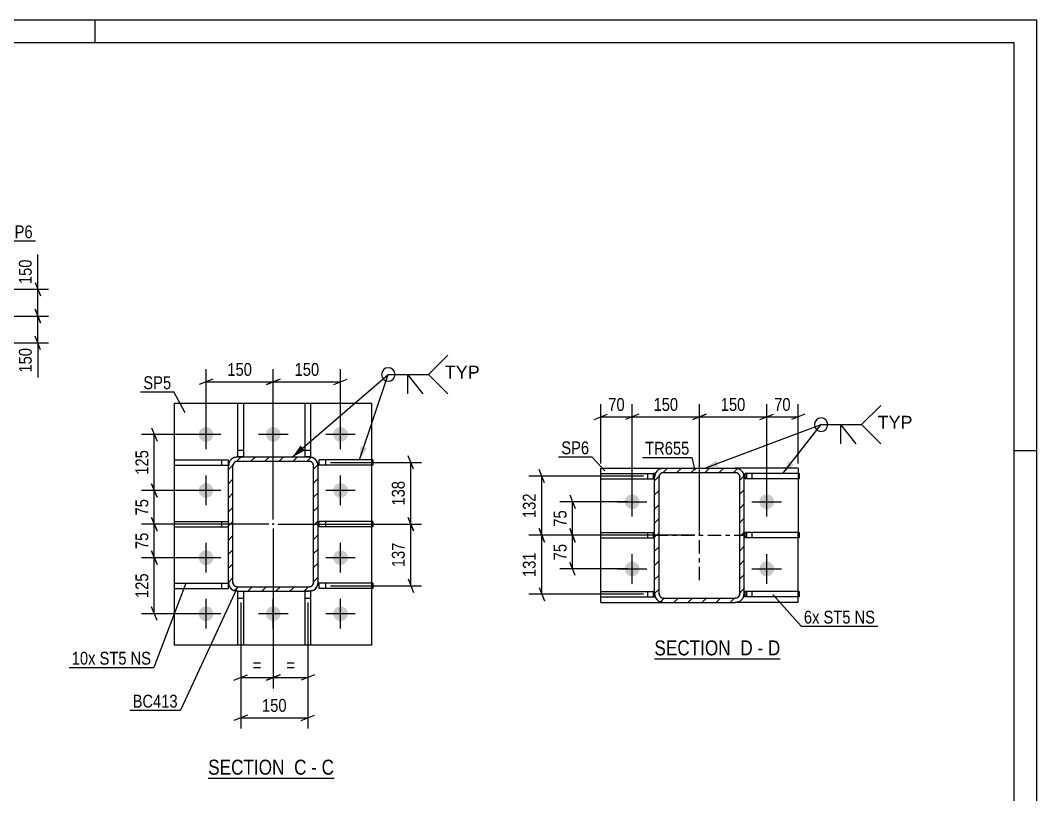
# Model space of a CAD drawing. Header units: millimetres. Extents: x -135 to 1054, y -647 to 194.
# Drawn here: x 827.7 to 1054.4, y 21.3 to 194 of the extents above; entities that cross this region are included whole.
import ezdxf

# ---------------------------------------------------------------- set-up
doc = ezdxf.new("R2010")
doc.units = ezdxf.units.MM
doc.linetypes.add('DXK_LINE_DOT2', pattern=[3.9198, 1.9599, -1.9599])
doc.linetypes.add('DXK_LINE_DOT3', pattern=[5.9187, 2.979, -0.9799, 0.9799, -0.9799])
doc.styles.add('Arial', font='ARIAL.TTF', dxfattribs={"height": 0.2})
doc.styles.add('Arial Narrow', font='ARIALN.TTF', dxfattribs={"height": 0.2})

# ---------------------------------------------------------------- blocks, each defined once
blk = doc.blocks.new('Unknown-122571314-1162')
at = {"color": 5, "linetype": 'Continuous'}
for p, q in [((1054.37, 194), (-134.63, 194)), ((844.37, 189), (844.37, 194)), ((1054.37, -647), (1054.37, 194)), ((1049.37, 189), (-129.63, 189)), ((1049.37, -642), (1049.37, 189)), ((1054.37, 98), (1049.37, 98))]:
    blk.add_line(p, q, dxfattribs=at)
blk = doc.blocks.new('Unknown-122571314-14 - 5511')
at = {"color": 6, "linetype": 'Continuous'}
blk.add_line((869.58, 24.98), (897.65, 24.98), dxfattribs=at)
at = {"color": 0, "linetype": 'Continuous'}
blk.add_wipeout([(887.69, 25.73), (887.69, 29.23), (869.58, 29.23), (869.58, 25.73)], dxfattribs=at)
at = {"color": 7, "linetype": 'Continuous', "style": 'Arial Narrow'}
blk.add_text('SECTION ', height=3.34, dxfattribs=at).set_placement((869.58, 25.73))
at = {"color": 0, "linetype": 'Continuous'}
blk.add_wipeout([(891.5, 25.73), (891.5, 29.23), (888.74, 29.23), (888.74, 25.73)], dxfattribs=at)
at = {"color": 7, "linetype": 'Continuous', "style": 'Arial Narrow'}
blk.add_text('C', height=3.34, dxfattribs=at).set_placement((888.74, 25.73))
at = {"color": 0, "linetype": 'Continuous'}
blk.add_wipeout([(893.83, 25.73), (893.83, 29.23), (892.55, 29.23), (892.55, 25.73)], dxfattribs=at)
at = {"color": 7, "linetype": 'Continuous', "style": 'Arial Narrow'}
blk.add_text('-', height=3.34, dxfattribs=at).set_placement((892.55, 25.73))
at = {"color": 0, "linetype": 'Continuous'}
blk.add_wipeout([(897.65, 25.73), (897.65, 29.23), (894.88, 29.23), (894.88, 25.73)], dxfattribs=at)
at = {"color": 7, "linetype": 'Continuous', "style": 'Arial Narrow'}
blk.add_text('C', height=3.34, dxfattribs=at).set_placement((894.88, 25.73))
blk = doc.blocks.new('Unknown-122571314-15 - 5119')
at = {"color": 6, "linetype": 'Continuous'}
blk.add_line((969.11, 51.59), (997.18, 51.59), dxfattribs=at)
at = {"color": 0, "linetype": 'Continuous'}
blk.add_wipeout([(987.22, 52.34), (987.22, 55.84), (969.11, 55.84), (969.11, 52.34)], dxfattribs=at)
at = {"color": 7, "linetype": 'Continuous', "style": 'Arial Narrow'}
blk.add_text('SECTION ', height=3.34, dxfattribs=at).set_placement((969.11, 52.34))
at = {"color": 0, "linetype": 'Continuous'}
blk.add_wipeout([(991.04, 52.34), (991.04, 55.84), (988.27, 55.84), (988.27, 52.34)], dxfattribs=at)
at = {"color": 7, "linetype": 'Continuous', "style": 'Arial Narrow'}
blk.add_text('D', height=3.34, dxfattribs=at).set_placement((988.27, 52.34))
at = {"color": 0, "linetype": 'Continuous'}
blk.add_wipeout([(993.36, 52.34), (993.36, 55.84), (992.09, 55.84), (992.09, 52.34)], dxfattribs=at)
at = {"color": 7, "linetype": 'Continuous', "style": 'Arial Narrow'}
blk.add_text('-', height=3.34, dxfattribs=at).set_placement((992.09, 52.34))
at = {"color": 0, "linetype": 'Continuous'}
blk.add_wipeout([(997.18, 52.34), (997.18, 55.84), (994.41, 55.84), (994.41, 52.34)], dxfattribs=at)
at = {"color": 7, "linetype": 'Continuous', "style": 'Arial Narrow'}
blk.add_text('D', height=3.34, dxfattribs=at).set_placement((994.41, 52.34))
blk = doc.blocks.new('Part-122571314-5601 - 5511')
at = {"color": 2, "linetype": 'Continuous'}
for p, q in [((891.23, 96.63), (891.23, 108.63)), ((891.23, 108.63), (892.43, 108.63)), ((892.43, 108.63), (892.43, 96.63)), ((892.43, 96.63), (892.1, 96.63))]:
    blk.add_line(p, q, dxfattribs=at)
at = {"color": 7, "linetype": 'DXK_LINE_DOT2'}
for p, q in [((891.23, 98.13), (892.43, 98.13)), ((892.1, 96.63), (891.23, 96.63))]:
    blk.add_line(p, q, dxfattribs=at)
blk = doc.blocks.new('Part-122571314-5591 - 5511')
at = {"color": 2, "linetype": 'Continuous'}
for p, q in [((891.23, 54.63), (891.23, 66.63)), ((892.43, 66.63), (892.11, 66.63)), ((892.43, 66.63), (892.43, 54.63)), ((892.43, 54.63), (891.23, 54.63))]:
    blk.add_line(p, q, dxfattribs=at)
at = {"color": 7, "linetype": 'DXK_LINE_DOT2'}
for p, q in [((892.11, 66.63), (891.23, 66.63)), ((891.23, 65.13), (892.43, 65.13))]:
    blk.add_line(p, q, dxfattribs=at)
blk = doc.blocks.new('Part-122571314-5575 - 5511')
at = {"color": 2, "linetype": 'Continuous'}
for p, q in [((862.1, 108.63), (906.1, 108.63)), ((862.1, 95.98), (862.1, 108.63)), ((906.1, 95.98), (906.1, 108.63)), ((862.1, 82.23), (862.1, 94.78)), ((906.1, 82.23), (906.1, 94.78)), ((862.1, 68.48), (862.1, 81.03)), ((906.1, 68.48), (906.1, 81.03)), ((862.1, 54.63), (862.1, 67.28)), ((906.1, 54.63), (906.1, 67.28)), ((906.1, 54.63), (862.1, 54.63))]:
    blk.add_line(p, q, dxfattribs=at)
at = {"color": 7, "linetype": 'DXK_LINE_DOT2'}
for p, q in [((862.1, 94.78), (862.1, 95.98)), ((906.1, 94.78), (906.1, 95.98)), ((862.1, 81.03), (862.1, 82.23)), ((906.1, 81.03), (906.1, 82.23)), ((862.1, 67.28), (862.1, 68.48)), ((906.1, 67.28), (906.1, 68.48))]:
    blk.add_line(p, q, dxfattribs=at)
blk = doc.blocks.new('Part-122571314-5596 - 5511')
at = {"color": 2, "linetype": 'Continuous'}
for p, q in [((876.23, 54.63), (876.23, 66.63)), ((877.43, 66.63), (877.43, 54.63)), ((877.43, 54.63), (876.23, 54.63))]:
    blk.add_line(p, q, dxfattribs=at)
at = {"color": 7, "linetype": 'DXK_LINE_DOT2'}
for p, q in [((876.23, 66.63), (877.43, 66.63)), ((876.23, 65.13), (877.43, 65.13))]:
    blk.add_line(p, q, dxfattribs=at)
blk = doc.blocks.new('Part-122571314-5606 - 5511')
at = {"color": 2, "linetype": 'Continuous'}
for p, q in [((876.23, 96.63), (876.23, 108.63)), ((876.23, 108.63), (877.43, 108.63)), ((877.43, 108.63), (877.43, 96.63))]:
    blk.add_line(p, q, dxfattribs=at)
at = {"color": 7, "linetype": 'DXK_LINE_DOT2'}
for p, q in [((876.23, 98.13), (877.43, 98.13)), ((877.43, 96.63), (876.23, 96.63))]:
    blk.add_line(p, q, dxfattribs=at)
blk = doc.blocks.new('Part-122571314-5611 - 5511')
at = {"color": 2, "linetype": 'Continuous'}
for p, q in [((862.09, 67.28), (862.09, 68.48)), ((862.09, 68.48), (874.09, 68.48)), ((874.09, 67.28), (874.09, 68.48)), ((862.09, 67.28), (874.09, 67.28))]:
    blk.add_line(p, q, dxfattribs=at)
at = {"color": 7, "linetype": 'DXK_LINE_DOT2'}
blk.add_line((872.59, 67.28), (872.59, 68.48), dxfattribs=at)
blk = doc.blocks.new('Part-122571314-5616 - 5511')
at = {"color": 2, "linetype": 'Continuous'}
for p, q in [((862.09, 81.03), (862.09, 82.23)), ((862.09, 82.23), (874.09, 82.23)), ((874.09, 81.03), (874.09, 82.23)), ((862.09, 81.03), (874.09, 81.03))]:
    blk.add_line(p, q, dxfattribs=at)
at = {"color": 7, "linetype": 'DXK_LINE_DOT2'}
blk.add_line((872.59, 81.03), (872.59, 82.23), dxfattribs=at)
blk = doc.blocks.new('Part-122571314-5621 - 5511')
at = {"color": 2, "linetype": 'Continuous'}
for p, q in [((862.09, 94.78), (862.09, 95.98)), ((862.09, 95.98), (874.09, 95.98)), ((874.09, 94.78), (874.09, 95.98)), ((862.09, 94.78), (874.09, 94.78))]:
    blk.add_line(p, q, dxfattribs=at)
at = {"color": 7, "linetype": 'DXK_LINE_DOT2'}
blk.add_line((872.59, 94.78), (872.59, 95.98), dxfattribs=at)
blk = doc.blocks.new('Part-122571314-5626 - 5511')
at = {"color": 2, "linetype": 'Continuous'}
for p, q in [((906.33, 68.48), (894.33, 68.48)), ((894.33, 67.28), (894.33, 68.48)), ((906.33, 68.48), (906.33, 67.28)), ((906.33, 67.28), (894.33, 67.28))]:
    blk.add_line(p, q, dxfattribs=at)
at = {"color": 7, "linetype": 'DXK_LINE_DOT2'}
blk.add_line((895.83, 67.28), (895.83, 68.48), dxfattribs=at)
blk = doc.blocks.new('Part-122571314-5690 - 5511')
at = {"linetype": 'Continuous'}
h = blk.add_hatch(dxfattribs=at)
h.set_pattern_fill('', scale=0.7, style=0, pattern_type=0)
h.set_pattern_definition([(45, (874.1041, 68.6305), (-1.57154, 1.57154), [])])
h.paths.add_polyline_path([(874.1, 94.63), (874.1, 68.63), (874.26, 67.87), (874.69, 67.22), (875.34, 66.78), (876.1, 66.63), (892.1, 66.63), (892.87, 66.78), (893.52, 67.22), (893.95, 67.87), (894.1, 68.63), (894.1, 94.63), (893.95, 95.4), (893.52, 96.04), (892.87, 96.48), (892.1, 96.63), (876.1, 96.63), (875.34, 96.48), (874.69, 96.04), (874.26, 95.4)])
h.paths.add_polyline_path([(875.4, 95.34), (875.72, 95.55), (876.1, 95.63), (892.1, 95.63), (892.49, 95.55), (892.81, 95.34), (893.03, 95.01), (893.1, 94.63), (893.1, 68.63), (893.03, 68.25), (892.81, 67.92), (892.49, 67.71), (892.1, 67.63), (876.1, 67.63), (875.72, 67.71), (875.4, 67.92), (875.18, 68.25), (875.1, 68.63), (875.1, 94.63), (875.18, 95.01)])
blk.add_hatch(color=30, dxfattribs=at).paths.add_polyline_path([(884.1, 81.53, -1), (884.1, 81.73, -1)])
at = {"color": 7, "linetype": 'DXK_LINE_DOT2'}
for p, q in [((874.1, 94.63), (874.26, 95.4)), ((875.34, 96.48), (876.1, 96.63)), ((876.1, 95.63), (875.72, 95.55)), ((876.1, 96.63), (892.1, 96.63)), ((876.1, 95.63), (892.1, 95.63)), ((892.1, 96.63), (892.87, 96.48)), ((892.49, 95.55), (892.1, 95.63)), ((893.95, 95.4), (894.1, 94.63)), ((874.1, 68.63), (874.1, 94.63)), ((875.18, 95.01), (875.1, 94.63)), ((875.1, 68.63), (875.1, 94.63)), ((893.1, 94.63), (893.03, 95.01)), ((893.1, 68.63), (893.1, 94.63)), ((894.1, 68.63), (894.1, 94.63)), ((874.26, 67.87), (874.1, 68.63)), ((875.1, 68.63), (875.18, 68.25)), ((893.03, 68.25), (893.1, 68.63)), ((894.1, 68.63), (893.95, 67.87)), ((876.1, 66.63), (875.34, 66.78)), ((875.72, 67.71), (876.1, 67.63)), ((876.1, 67.63), (892.1, 67.63)), ((876.1, 66.63), (892.1, 66.63)), ((892.1, 67.63), (892.49, 67.71)), ((892.87, 66.78), (892.1, 66.63))]:
    blk.add_line(p, q, dxfattribs=at)
at = {"color": 2, "linetype": 'Continuous'}
for p, q in [((874.26, 95.4), (874.1, 94.63)), ((876.1, 96.63), (875.34, 96.48)), ((875.72, 95.55), (876.1, 95.63)), ((876.1, 96.63), (892.1, 96.63)), ((876.1, 95.63), (892.1, 95.63)), ((892.87, 96.48), (892.1, 96.63)), ((892.1, 95.63), (892.49, 95.55)), ((894.1, 94.63), (893.95, 95.4)), ((874.1, 68.63), (874.1, 94.63)), ((875.1, 94.63), (875.18, 95.01)), ((875.1, 68.63), (875.1, 94.63)), ((893.03, 95.01), (893.1, 94.63)), ((893.1, 68.63), (893.1, 94.63)), ((894.1, 68.63), (894.1, 94.63)), ((874.1, 68.63), (874.26, 67.87)), ((875.18, 68.25), (875.1, 68.63)), ((893.1, 68.63), (893.03, 68.25)), ((893.95, 67.87), (894.1, 68.63)), ((875.34, 66.78), (876.1, 66.63)), ((876.1, 67.63), (875.72, 67.71)), ((876.1, 67.63), (892.1, 67.63)), ((876.1, 66.63), (892.1, 66.63)), ((892.49, 67.71), (892.1, 67.63)), ((892.1, 66.63), (892.87, 66.78))]:
    blk.add_line(p, q, dxfattribs=at)
at = {"color": 7, "linetype": 'DXK_LINE_DOT3'}
blk.add_line((884.1, 81.63), (884.1, 81.63), dxfattribs=at)
at = {"color": 30, "linetype": 'DXK_LINE_DOT3'}
blk.add_line((884.1, 81.63), (884.1, 81.63), dxfattribs=at)
at = {"color": 30, "linetype": 'Continuous'}
blk.add_circle((884.1, 81.63), 0.1, dxfattribs=at)
at = {"color": 7, "linetype": 'DXK_LINE_DOT2'}
for centre, radius, start, end in [((876.1, 94.63), 2, 112.5, 157.5), ((876.1, 94.63), 1, 112.5, 157.5), ((892.1, 94.63), 1, 22.5, 67.5), ((892.1, 94.63), 2, 22.5, 67.5), ((876.1, 68.63), 1, 202.5, 247.5), ((892.1, 68.63), 1, 292.5, 337.5), ((876.1, 68.63), 2, 202.5, 247.5), ((892.1, 68.63), 2, 292.5, 337.5)]:
    blk.add_arc(centre, radius, start, end, dxfattribs=at)
at = {"color": 2, "linetype": 'Continuous'}
for centre, radius, start, end in [((876.1, 94.63), 2, 112.5, 157.5), ((876.1, 94.63), 1, 112.5, 157.5), ((892.1, 94.63), 1, 22.5, 67.5), ((892.1, 94.63), 2, 22.5, 67.5), ((876.1, 68.63), 1, 202.5, 247.5), ((892.1, 68.63), 1, 292.5, 337.5), ((876.1, 68.63), 2, 202.5, 247.5), ((892.1, 68.63), 2, 292.5, 337.5)]:
    blk.add_arc(centre, radius, start, end, dxfattribs=at)
blk = doc.blocks.new('Part-122571314-5631 - 5511')
at = {"color": 2, "linetype": 'Continuous'}
for p, q in [((906.33, 82.23), (894.33, 82.23)), ((894.33, 81.03), (894.33, 82.23)), ((906.33, 82.23), (906.33, 81.03)), ((906.33, 81.03), (894.33, 81.03))]:
    blk.add_line(p, q, dxfattribs=at)
at = {"color": 7, "linetype": 'DXK_LINE_DOT2'}
blk.add_line((895.83, 81.03), (895.83, 82.23), dxfattribs=at)
blk = doc.blocks.new('Part-122571314-5636 - 5511')
at = {"color": 2, "linetype": 'Continuous'}
for p, q in [((906.33, 95.98), (894.33, 95.98)), ((894.33, 94.78), (894.33, 95.98)), ((906.33, 95.98), (906.33, 94.78)), ((906.33, 94.78), (894.33, 94.78))]:
    blk.add_line(p, q, dxfattribs=at)
at = {"color": 7, "linetype": 'DXK_LINE_DOT2'}
blk.add_line((895.83, 94.78), (895.83, 95.98), dxfattribs=at)
blk = doc.blocks.new('Bolt-122571314-5699 - 5511')
at = {"linetype": 'Continuous'}
for points in [[(867.45, 101.63, -1), (870.75, 101.63, -1)], [(882.45, 101.63, -1), (885.75, 101.63, -1)], [(897.45, 101.63, -1), (900.75, 101.63, -1)], [(867.45, 89.13, -1), (870.75, 89.13, -1)], [(897.45, 89.13, -1), (900.75, 89.13, -1)], [(867.45, 74.13, -1), (870.75, 74.13, -1)], [(897.45, 74.13, -1), (900.75, 74.13, -1)], [(867.45, 61.63, -1), (870.75, 61.63, -1)], [(882.45, 61.63, -1), (885.75, 61.63, -1)], [(897.45, 61.63, -1), (900.75, 61.63, -1)]]:
    blk.add_hatch(color=1, dxfattribs=at).paths.add_polyline_path(points)
at = {"color": 1, "linetype": 'Continuous'}
for p, q in [((869.1, 98.33), (869.1, 104.93)), ((884.1, 98.33), (884.1, 104.93)), ((899.1, 98.33), (899.1, 104.93)), ((872.4, 101.63), (865.8, 101.63)), ((887.4, 101.63), (880.8, 101.63)), ((902.4, 101.63), (895.8, 101.63)), ((869.1, 85.83), (869.1, 92.43)), ((899.1, 85.83), (899.1, 92.43)), ((872.4, 89.13), (865.8, 89.13)), ((902.4, 89.13), (895.8, 89.13)), ((869.1, 70.83), (869.1, 77.43)), ((899.1, 70.83), (899.1, 77.43)), ((872.4, 74.13), (865.8, 74.13)), ((902.4, 74.13), (895.8, 74.13)), ((869.1, 58.33), (869.1, 64.93)), ((884.1, 58.33), (884.1, 64.93)), ((899.1, 58.33), (899.1, 64.93)), ((872.4, 61.63), (865.8, 61.63)), ((887.4, 61.63), (880.8, 61.63)), ((902.4, 61.63), (895.8, 61.63))]:
    blk.add_line(p, q, dxfattribs=at)
blk = doc.blocks.new('Part-122571314-5252 - 5119')
at = {"linetype": 'Continuous'}
h = blk.add_hatch(dxfattribs=at)
h.set_pattern_fill('', scale=0.7, style=0, pattern_type=0)
h.set_pattern_definition([(45, (989.3754, 78.56), (-1.5715, 1.5715), [])])
h.paths.add_polyline_path([(989.38, 79.76), (989.38, 78.56), (989.67, 78.56), (989.67, 79.76)])
at = {"color": 7, "linetype": 'DXK_LINE_DOT2'}
for p, q in [((989.38, 78.56), (989.38, 79.76)), ((989.67, 79.76), (989.38, 79.76)), ((990.88, 78.56), (990.88, 79.76)), ((989.67, 78.56), (989.38, 78.56))]:
    blk.add_line(p, q, dxfattribs=at)
at = {"color": 2, "linetype": 'Continuous'}
for p, q in [((989.38, 78.56), (989.38, 79.76)), ((989.38, 79.76), (989.67, 79.76)), ((1001.38, 79.76), (989.67, 79.76)), ((989.67, 79.76), (989.67, 78.56)), ((1001.38, 79.76), (1001.38, 78.56)), ((989.67, 78.56), (989.38, 78.56)), ((1001.38, 78.56), (989.67, 78.56))]:
    blk.add_line(p, q, dxfattribs=at)
blk = doc.blocks.new('Part-122571314-5184 - 5119')
at = {"color": 2, "linetype": 'Continuous'}
for p, q in [((957.15, 64.12), (957.15, 94.12)), ((957.15, 94.12), (971.15, 94.12)), ((1001.15, 94.12), (987.15, 94.12)), ((1001.15, 94.12), (1001.15, 92.91)), ((1001.15, 91.71), (1001.15, 79.76)), ((1001.15, 66.61), (1001.15, 78.56)), ((957.15, 64.12), (971.15, 64.12)), ((1001.15, 64.12), (987.15, 64.12)), ((1001.15, 64.12), (1001.15, 65.41))]:
    blk.add_line(p, q, dxfattribs=at)
at = {"color": 7, "linetype": 'DXK_LINE_DOT2'}
for p, q in [((971.15, 94.12), (987.15, 94.12)), ((1001.15, 94.12), (1001.15, 78.56)), ((1001.15, 92.91), (1001.15, 91.71)), ((1001.15, 78.56), (1001.15, 79.76)), ((1001.15, 65.41), (1001.15, 66.61)), ((971.15, 64.12), (987.15, 64.12))]:
    blk.add_line(p, q, dxfattribs=at)
blk = doc.blocks.new('Part-122571314-5237 - 5119')
at = {"linetype": 'Continuous'}
h = blk.add_hatch(dxfattribs=at)
h.set_pattern_fill('', scale=0.7, style=0, pattern_type=0)
h.set_pattern_definition([(45, (968.8594, 78.56), (-1.5715, 1.5715), [])])
h.paths.add_polyline_path([(968.86, 79.76), (968.86, 78.56), (969.15, 78.56), (969.15, 79.76)])
at = {"color": 2, "linetype": 'Continuous'}
for p, q in [((957.15, 79.76), (968.86, 79.76)), ((957.15, 78.56), (957.15, 79.76)), ((969.15, 79.76), (968.86, 79.76)), ((968.86, 79.76), (968.86, 78.56)), ((969.15, 78.56), (969.15, 79.76)), ((957.15, 78.56), (968.86, 78.56)), ((968.86, 78.56), (969.15, 78.56))]:
    blk.add_line(p, q, dxfattribs=at)
at = {"color": 7, "linetype": 'DXK_LINE_DOT2'}
for p, q in [((967.65, 78.56), (967.65, 79.76)), ((968.86, 79.76), (969.15, 79.76)), ((969.15, 78.56), (969.15, 79.76)), ((968.86, 78.56), (969.15, 78.56))]:
    blk.add_line(p, q, dxfattribs=at)
blk = doc.blocks.new('Part-122571314-5242 - 5119')
at = {"linetype": 'Continuous'}
h = blk.add_hatch(dxfattribs=at)
h.set_pattern_fill('', scale=0.7, style=0, pattern_type=0)
h.set_pattern_definition([(45, (968.8594, 91.71), (-1.5715, 1.5715), [])])
h.paths.add_polyline_path([(968.86, 92.91), (968.86, 91.71), (969.15, 91.71), (969.15, 92.91)])
at = {"color": 2, "linetype": 'Continuous'}
for p, q in [((957.15, 92.91), (968.86, 92.91)), ((957.15, 91.71), (957.15, 92.91)), ((957.15, 91.71), (968.86, 91.71)), ((969.15, 92.91), (968.86, 92.91)), ((968.86, 92.91), (968.86, 91.71)), ((968.86, 91.71), (969.15, 91.71)), ((969.15, 91.71), (969.15, 92.91))]:
    blk.add_line(p, q, dxfattribs=at)
at = {"color": 7, "linetype": 'DXK_LINE_DOT2'}
for p, q in [((967.65, 91.71), (967.65, 92.91)), ((968.86, 92.91), (969.15, 92.91)), ((968.86, 91.71), (969.15, 91.71)), ((969.15, 91.71), (969.15, 92.91))]:
    blk.add_line(p, q, dxfattribs=at)
blk = doc.blocks.new('Part-122571314-5247 - 5119')
at = {"linetype": 'Continuous'}
h = blk.add_hatch(dxfattribs=at)
h.set_pattern_fill('', scale=0.7, style=0, pattern_type=0)
h.set_pattern_definition([(45, (968.8594, 65.41), (-1.5715, 1.5715), [])])
h.paths.add_polyline_path([(968.86, 66.61), (968.86, 65.41), (969.15, 65.41), (969.15, 66.61)])
at = {"color": 2, "linetype": 'Continuous'}
for p, q in [((957.15, 66.61), (968.86, 66.61)), ((957.15, 65.41), (957.15, 66.61)), ((969.15, 66.61), (968.86, 66.61)), ((968.86, 66.61), (968.86, 65.41)), ((969.15, 65.41), (969.15, 66.61)), ((957.15, 65.41), (968.86, 65.41)), ((968.86, 65.41), (969.15, 65.41))]:
    blk.add_line(p, q, dxfattribs=at)
at = {"color": 7, "linetype": 'DXK_LINE_DOT2'}
for p, q in [((967.65, 65.41), (967.65, 66.61)), ((968.86, 66.61), (969.15, 66.61)), ((969.15, 65.41), (969.15, 66.61)), ((968.86, 65.41), (969.15, 65.41))]:
    blk.add_line(p, q, dxfattribs=at)
blk = doc.blocks.new('Part-122571314-5257 - 5119')
at = {"linetype": 'Continuous'}
h = blk.add_hatch(dxfattribs=at)
h.set_pattern_fill('', scale=0.7, style=0, pattern_type=0)
h.set_pattern_definition([(45, (989.3754, 91.71), (-1.5715, 1.5715), [])])
h.paths.add_polyline_path([(989.38, 92.91), (989.38, 91.71), (989.67, 91.71), (989.67, 92.91)])
at = {"color": 7, "linetype": 'DXK_LINE_DOT2'}
for p, q in [((989.38, 91.71), (989.38, 92.91)), ((989.67, 92.91), (989.38, 92.91)), ((989.67, 91.71), (989.38, 91.71)), ((990.88, 91.71), (990.88, 92.91))]:
    blk.add_line(p, q, dxfattribs=at)
at = {"color": 2, "linetype": 'Continuous'}
for p, q in [((989.38, 91.71), (989.38, 92.91)), ((989.38, 92.91), (989.67, 92.91)), ((989.67, 91.71), (989.38, 91.71)), ((1001.38, 92.91), (989.67, 92.91)), ((989.67, 92.91), (989.67, 91.71)), ((1001.38, 91.71), (989.67, 91.71)), ((1001.38, 92.91), (1001.38, 91.71))]:
    blk.add_line(p, q, dxfattribs=at)
blk = doc.blocks.new('Part-122571314-5262 - 5119')
at = {"linetype": 'Continuous'}
h = blk.add_hatch(dxfattribs=at)
h.set_pattern_fill('', scale=0.7, style=0, pattern_type=0)
h.set_pattern_definition([(45, (989.3754, 65.41), (-1.5715, 1.5715), [])])
h.paths.add_polyline_path([(989.38, 66.61), (989.38, 65.41), (989.67, 65.41), (989.67, 66.61)])
at = {"color": 7, "linetype": 'DXK_LINE_DOT2'}
for p, q in [((989.38, 65.41), (989.38, 66.61)), ((989.67, 66.61), (989.38, 66.61)), ((990.88, 65.41), (990.88, 66.61)), ((989.67, 65.41), (989.38, 65.41))]:
    blk.add_line(p, q, dxfattribs=at)
at = {"color": 2, "linetype": 'Continuous'}
for p, q in [((989.38, 65.41), (989.38, 66.61)), ((989.38, 66.61), (989.67, 66.61)), ((1001.38, 66.61), (989.67, 66.61)), ((989.67, 66.61), (989.67, 65.41)), ((1001.38, 66.61), (1001.38, 65.41)), ((989.67, 65.41), (989.38, 65.41)), ((1001.38, 65.41), (989.67, 65.41))]:
    blk.add_line(p, q, dxfattribs=at)
blk = doc.blocks.new('Part-122571314-5293 - 5119')
at = {"linetype": 'Continuous'}
h = blk.add_hatch(dxfattribs=at)
h.set_pattern_fill('', scale=0.7, style=0, pattern_type=0)
h.set_pattern_definition([(45, (969.1504, 66.1235), (-1.57154, 1.57154), [])])
h.paths.add_polyline_path([(969.15, 92.12), (969.15, 66.12), (969.3, 65.36), (969.74, 64.71), (970.39, 64.28), (971.15, 64.12), (987.15, 64.12), (987.92, 64.28), (988.56, 64.71), (989, 65.36), (989.15, 66.12), (989.15, 92.12), (989, 92.89), (988.56, 93.54), (987.92, 93.97), (987.15, 94.12), (971.15, 94.12), (970.39, 93.97), (969.74, 93.54), (969.3, 92.89)])
h.paths.add_polyline_path([(970.44, 92.83), (970.77, 93.05), (971.15, 93.12), (987.15, 93.12), (987.53, 93.05), (987.86, 92.83), (988.07, 92.51), (988.15, 92.12), (988.15, 66.12), (988.07, 65.74), (987.86, 65.42), (987.53, 65.2), (987.15, 65.12), (971.15, 65.12), (970.77, 65.2), (970.44, 65.42), (970.23, 65.74), (970.15, 66.12), (970.15, 92.12), (970.23, 92.51)])
at = {"color": 7, "linetype": 'DXK_LINE_DOT2'}
for p, q in [((970.39, 93.97), (971.15, 94.12)), ((971.15, 93.12), (970.77, 93.05)), ((971.15, 94.12), (987.15, 94.12)), ((971.15, 93.12), (987.15, 93.12)), ((987.15, 94.12), (987.92, 93.97)), ((987.53, 93.05), (987.15, 93.12)), ((969.15, 92.12), (969.3, 92.89)), ((969.15, 66.12), (969.15, 92.12)), ((970.23, 92.51), (970.15, 92.12)), ((970.15, 66.12), (970.15, 92.12)), ((988.15, 92.12), (988.07, 92.51)), ((988.15, 66.12), (988.15, 92.12)), ((989, 92.89), (989.15, 92.12)), ((989.15, 66.12), (989.15, 92.12)), ((969.3, 65.36), (969.15, 66.12)), ((970.15, 66.12), (970.23, 65.74)), ((988.07, 65.74), (988.15, 66.12)), ((989.15, 66.12), (989, 65.36)), ((971.15, 64.12), (970.39, 64.28)), ((970.77, 65.2), (971.15, 65.12)), ((971.15, 65.12), (987.15, 65.12)), ((971.15, 64.12), (987.15, 64.12)), ((987.15, 65.12), (987.53, 65.2)), ((987.92, 64.28), (987.15, 64.12))]:
    blk.add_line(p, q, dxfattribs=at)
at = {"color": 2, "linetype": 'Continuous'}
for p, q in [((971.15, 94.12), (970.39, 93.97)), ((970.77, 93.05), (971.15, 93.12)), ((971.15, 94.12), (987.15, 94.12)), ((971.15, 93.12), (987.15, 93.12)), ((987.92, 93.97), (987.15, 94.12)), ((987.15, 93.12), (987.53, 93.05)), ((969.3, 92.89), (969.15, 92.12)), ((969.15, 66.12), (969.15, 92.12)), ((970.15, 92.12), (970.23, 92.51)), ((970.15, 66.12), (970.15, 92.12)), ((988.07, 92.51), (988.15, 92.12)), ((988.15, 66.12), (988.15, 92.12)), ((989.15, 92.12), (989, 92.89)), ((989.15, 66.12), (989.15, 92.12)), ((969.15, 66.12), (969.3, 65.36)), ((970.23, 65.74), (970.15, 66.12)), ((988.15, 66.12), (988.07, 65.74)), ((989, 65.36), (989.15, 66.12)), ((970.39, 64.28), (971.15, 64.12)), ((971.15, 65.12), (970.77, 65.2)), ((971.15, 65.12), (987.15, 65.12)), ((971.15, 64.12), (987.15, 64.12)), ((987.53, 65.2), (987.15, 65.12)), ((987.15, 64.12), (987.92, 64.28))]:
    blk.add_line(p, q, dxfattribs=at)
at = {"color": 7, "linetype": 'DXK_LINE_DOT3'}
for p, q in [((979.15, 69.12), (979.15, 89.12)), ((969.15, 79.12), (989.15, 79.12))]:
    blk.add_line(p, q, dxfattribs=at)
at = {"color": 7, "linetype": 'DXK_LINE_DOT2'}
for centre, radius, start, end in [((971.15, 92.12), 2, 112.5, 157.5), ((971.15, 92.12), 1, 112.5, 157.5), ((987.15, 92.12), 1, 22.5, 67.5), ((987.15, 92.12), 2, 22.5, 67.5), ((971.15, 66.12), 1, 202.5, 247.5), ((987.15, 66.12), 1, 292.5, 337.5), ((971.15, 66.12), 2, 202.5, 247.5), ((987.15, 66.12), 2, 292.5, 337.5)]:
    blk.add_arc(centre, radius, start, end, dxfattribs=at)
at = {"color": 2, "linetype": 'Continuous'}
for centre, radius, start, end in [((971.15, 92.12), 2, 112.5, 157.5), ((971.15, 92.12), 1, 112.5, 157.5), ((987.15, 92.12), 1, 22.5, 67.5), ((987.15, 92.12), 2, 22.5, 67.5), ((971.15, 66.12), 1, 202.5, 247.5), ((987.15, 66.12), 1, 292.5, 337.5), ((971.15, 66.12), 2, 202.5, 247.5), ((987.15, 66.12), 2, 292.5, 337.5)]:
    blk.add_arc(centre, radius, start, end, dxfattribs=at)
blk = doc.blocks.new('Bolt-122571314-5302 - 5119')
at = {"linetype": 'Continuous'}
for points in [[(962.5, 86.62, -1), (965.8, 86.62, -1)], [(992.5, 86.62, -1), (995.8, 86.62, -1)], [(962.5, 71.62, -1), (965.8, 71.62, -1)], [(992.5, 71.62, -1), (995.8, 71.62, -1)]]:
    blk.add_hatch(color=1, dxfattribs=at).paths.add_polyline_path(points)
at = {"color": 1, "linetype": 'Continuous'}
for p, q in [((964.15, 83.32), (964.15, 89.92)), ((994.15, 83.32), (994.15, 89.92)), ((960.85, 86.62), (967.45, 86.62)), ((990.85, 86.62), (997.45, 86.62)), ((964.15, 68.32), (964.15, 74.92)), ((994.15, 68.32), (994.15, 74.92)), ((960.85, 71.62), (967.45, 71.62)), ((990.85, 71.62), (997.45, 71.62))]:
    blk.add_line(p, q, dxfattribs=at)
blk = doc.blocks.new('StraightDimension-122571314-6931 - 6554')
at = {"color": 7, "linetype": 'Continuous'}
for p, q in [((830.97, 129.53), (832.17, 126.53)), ((821.57, 128.03), (833.97, 128.03)), ((831.57, 122.03), (831.57, 128.03)), ((832.17, 120.53), (830.97, 123.53)), ((822.57, 122.03), (833.97, 122.03))]:
    blk.add_line(p, q, dxfattribs=at)
at = {"color": 0}
blk.add_wipeout([(830.82, 121.51), (826.62, 121.51), (826.62, 114.82), (830.82, 114.82)], dxfattribs=at)
at = {"color": 7, "linetype": 'Continuous'}
blk.add_line((831.57, 122.03), (831.57, 114.3), dxfattribs=at)
blk.add_line((831.57, 122.03), (831.57, 114.3), dxfattribs=at)
at = {"color": 3, "style": 'Arial Narrow'}
blk.add_text('150', height=2.863, rotation=90.0002, dxfattribs=at).set_placement((830.22, 115.42))
blk = doc.blocks.new('StraightDimension-122571314-6940 - 6554')
at = {"color": 7, "linetype": 'Continuous'}
for p, q in [((822.57, 134.03), (833.97, 134.03)), ((830.97, 135.53), (832.17, 132.53)), ((831.57, 128.03), (831.57, 134.03)), ((832.17, 126.53), (830.97, 129.53)), ((821.57, 128.03), (833.97, 128.03))]:
    blk.add_line(p, q, dxfattribs=at)
at = {"color": 0}
blk.add_wipeout([(830.82, 141.24), (826.62, 141.24), (826.62, 134.56), (830.82, 134.56)], dxfattribs=at)
at = {"color": 7, "linetype": 'Continuous'}
blk.add_line((831.57, 134.03), (831.57, 141.77), dxfattribs=at)
blk.add_line((831.57, 134.03), (831.57, 141.77), dxfattribs=at)
at = {"color": 3, "style": 'Arial Narrow'}
blk.add_text('150', height=2.863, rotation=90.0002, dxfattribs=at).set_placement((830.22, 135.16))
blk = doc.blocks.new('StraightDimension-122571314-32258 - 5511')
at = {"color": 7, "linetype": 'Continuous'}
for p, q in [((896.83, 95.38), (917.16, 95.38)), ((915.36, 93.88), (914.16, 96.88)), ((914.76, 81.63), (914.76, 95.38)), ((885.1, 81.63), (917.16, 81.63)), ((914.16, 83.13), (915.36, 80.13))]:
    blk.add_line(p, q, dxfattribs=at)
at = {"color": 0}
blk.add_wipeout([(914.01, 91.85), (909.81, 91.85), (909.81, 85.16), (914.01, 85.16)], dxfattribs=at)
at = {"color": 3, "style": 'Arial Narrow'}
blk.add_text('138', height=2.863, rotation=90.0002, dxfattribs=at).set_placement((913.41, 85.76))
blk = doc.blocks.new('StraightDimension-122571314-32166 - 5511')
at = {"color": 7, "linetype": 'Continuous'}
for p, q in [((884.1, 80.63), (884.1, 44.98)), ((876.83, 64.13), (876.83, 44.98)), ((875.33, 46.78), (878.33, 47.98)), ((885.6, 47.98), (882.6, 46.78)), ((876.83, 47.38), (884.1, 47.38))]:
    blk.add_line(p, q, dxfattribs=at)
at = {"color": 0}
blk.add_wipeout([(882.03, 48.13), (882.03, 52.33), (878.91, 52.33), (878.91, 48.13)], dxfattribs=at)
at = {"color": 3, "style": 'Arial Narrow'}
blk.add_text('=', height=2.86, dxfattribs=at).set_placement((879.51, 48.73))
blk = doc.blocks.new('StraightDimension-122571314-31981 - 5511')
at = {"color": 7, "linetype": 'Continuous'}
for p, q in [((884.1, 82.63), (884.1, 116.19)), ((899.1, 102.63), (899.1, 116.19)), ((885.6, 113.94), (882.6, 112.74)), ((884.1, 113.34), (899.1, 113.34)), ((897.6, 112.74), (900.6, 113.94))]:
    blk.add_line(p, q, dxfattribs=at)
at = {"color": 0}
blk.add_wipeout([(894.95, 114.09), (894.95, 118.29), (888.26, 118.29), (888.26, 114.09)], dxfattribs=at)
at = {"color": 3, "style": 'Arial Narrow'}
blk.add_text('150', height=2.863, dxfattribs=at).set_placement((888.86, 114.69))
blk = doc.blocks.new('StraightDimension-122571314-31982 - 5511')
at = {"color": 7, "linetype": 'Continuous'}
for p, q in [((869.1, 102.63), (869.1, 116.19)), ((884.1, 82.63), (884.1, 116.19)), ((870.6, 113.94), (867.6, 112.74)), ((869.1, 113.34), (884.1, 113.34)), ((882.6, 112.74), (885.6, 113.94))]:
    blk.add_line(p, q, dxfattribs=at)
at = {"color": 0}
blk.add_wipeout([(879.95, 114.09), (879.95, 118.29), (873.26, 118.29), (873.26, 114.09)], dxfattribs=at)
at = {"color": 3, "style": 'Arial Narrow'}
blk.add_text('150', height=2.863, dxfattribs=at).set_placement((873.86, 114.69))
blk = doc.blocks.new('StraightDimension-122571314-32072 - 5511')
at = {"color": 7, "linetype": 'Continuous'}
for p, q in [((856.97, 103.13), (858.17, 100.13)), ((868.1, 101.63), (854.72, 101.63)), ((857.57, 89.13), (857.57, 101.63)), ((868.1, 89.13), (854.72, 89.13)), ((858.17, 87.63), (856.97, 90.63))]:
    blk.add_line(p, q, dxfattribs=at)
at = {"color": 0}
blk.add_wipeout([(856.82, 98.72), (852.62, 98.72), (852.62, 92.04), (856.82, 92.04)], dxfattribs=at)
at = {"color": 3, "style": 'Arial Narrow'}
blk.add_text('125', height=2.863, rotation=90.0002, dxfattribs=at).set_placement((856.22, 92.64))
blk = doc.blocks.new('StraightDimension-122571314-32073 - 5511')
at = {"color": 7, "linetype": 'Continuous'}
for p, q in [((868.1, 89.13), (854.72, 89.13)), ((856.97, 90.63), (858.17, 87.63)), ((857.57, 81.63), (857.57, 89.13)), ((883.1, 81.63), (854.72, 81.63)), ((858.17, 80.13), (856.97, 83.13))]:
    blk.add_line(p, q, dxfattribs=at)
at = {"color": 0}
blk.add_wipeout([(856.82, 87.81), (852.62, 87.81), (852.62, 82.95), (856.82, 82.95)], dxfattribs=at)
at = {"color": 3, "style": 'Arial Narrow'}
blk.add_text('75', height=2.863, rotation=90.0002, dxfattribs=at).set_placement((856.22, 83.55))
blk = doc.blocks.new('StraightDimension-122571314-32074 - 5511')
at = {"color": 7, "linetype": 'Continuous'}
for p, q in [((883.1, 81.63), (854.72, 81.63)), ((856.97, 83.13), (858.17, 80.13)), ((857.57, 74.13), (857.57, 81.63)), ((858.17, 72.63), (856.97, 75.63)), ((868.1, 74.13), (854.72, 74.13))]:
    blk.add_line(p, q, dxfattribs=at)
at = {"color": 0}
blk.add_wipeout([(856.82, 80.31), (852.62, 80.31), (852.62, 75.45), (856.82, 75.45)], dxfattribs=at)
at = {"color": 3, "style": 'Arial Narrow'}
blk.add_text('75', height=2.863, rotation=90.0002, dxfattribs=at).set_placement((856.22, 76.05))
blk = doc.blocks.new('StraightDimension-122571314-32075 - 5511')
at = {"color": 7, "linetype": 'Continuous'}
for p, q in [((856.97, 75.63), (858.17, 72.63)), ((868.1, 74.13), (854.72, 74.13)), ((857.57, 61.63), (857.57, 74.13)), ((868.1, 61.63), (854.72, 61.63)), ((858.17, 60.13), (856.97, 63.13))]:
    blk.add_line(p, q, dxfattribs=at)
at = {"color": 0}
blk.add_wipeout([(856.82, 71.22), (852.62, 71.22), (852.62, 64.54), (856.82, 64.54)], dxfattribs=at)
at = {"color": 3, "style": 'Arial Narrow'}
blk.add_text('125', height=2.863, rotation=90.0002, dxfattribs=at).set_placement((856.22, 65.14))
blk = doc.blocks.new('StraightDimension-122571314-32165 - 5511')
at = {"color": 7, "linetype": 'Continuous'}
for p, q in [((884.1, 80.63), (884.1, 44.98)), ((891.83, 64.13), (891.83, 44.98)), ((882.6, 46.78), (885.6, 47.98)), ((893.33, 47.98), (890.33, 46.78)), ((884.1, 47.38), (891.83, 47.38))]:
    blk.add_line(p, q, dxfattribs=at)
at = {"color": 0}
blk.add_wipeout([(889.53, 48.13), (889.53, 52.33), (886.41, 52.33), (886.41, 48.13)], dxfattribs=at)
at = {"color": 3, "style": 'Arial Narrow'}
blk.add_text('=', height=2.86, dxfattribs=at).set_placement((887.01, 48.73))
blk = doc.blocks.new('StraightDimension-122571314-32256 - 5511')
at = {"color": 7, "linetype": 'Continuous'}
for p, q in [((876.83, 64.13), (876.83, 36)), ((891.83, 64.13), (891.83, 36)), ((878.33, 39), (875.33, 37.8)), ((890.33, 37.8), (893.33, 39)), ((876.83, 38.4), (891.83, 38.4))]:
    blk.add_line(p, q, dxfattribs=at)
at = {"color": 0}
blk.add_wipeout([(887.67, 39.15), (887.67, 43.35), (880.99, 43.35), (880.99, 39.15)], dxfattribs=at)
at = {"color": 3, "style": 'Arial Narrow'}
blk.add_text('150', height=2.863, dxfattribs=at).set_placement((881.59, 39.75))
blk = doc.blocks.new('StraightDimension-122571314-32259 - 5511')
at = {"color": 7, "linetype": 'Continuous'}
for p, q in [((885.1, 81.63), (917.16, 81.63)), ((915.36, 80.13), (914.16, 83.13)), ((914.76, 67.88), (914.76, 81.63)), ((914.16, 69.38), (915.36, 66.38)), ((896.83, 67.88), (917.16, 67.88))]:
    blk.add_line(p, q, dxfattribs=at)
at = {"color": 0}
blk.add_wipeout([(914.01, 78.1), (909.81, 78.1), (909.81, 71.41), (914.01, 71.41)], dxfattribs=at)
at = {"color": 3, "style": 'Arial Narrow'}
blk.add_text('137', height=2.863, rotation=90.0002, dxfattribs=at).set_placement((913.41, 72.01))
blk = doc.blocks.new('StraightDimension-122571314-5422 - 5119')
at = {"color": 7, "linetype": 'Continuous'}
for p, q in [((994.15, 87.62), (994.15, 108.38)), ((1001.15, 95.12), (1001.15, 108.38)), ((992.65, 104.93), (995.65, 106.13)), ((994.15, 105.53), (1001.15, 105.53)), ((1002.65, 106.13), (999.65, 104.93))]:
    blk.add_line(p, q, dxfattribs=at)
at = {"color": 0}
blk.add_wipeout([(1000.08, 106.28), (1000.08, 110.48), (995.22, 110.48), (995.22, 106.28)], dxfattribs=at)
at = {"color": 3, "style": 'Arial Narrow'}
blk.add_text('70', height=2.863, dxfattribs=at).set_placement((995.82, 106.88))
blk = doc.blocks.new('StraightDimension-122571314-5336 - 5119')
at = {"color": 7, "linetype": 'Continuous'}
for p, q in [((963.15, 86.62), (948.01, 86.62)), ((950.26, 88.12), (951.46, 85.12)), ((950.86, 79.12), (950.86, 86.62)), ((951.46, 77.62), (950.26, 80.62)), ((978.15, 79.12), (948.01, 79.12))]:
    blk.add_line(p, q, dxfattribs=at)
at = {"color": 0}
blk.add_wipeout([(950.11, 85.3), (945.91, 85.3), (945.91, 80.45), (950.11, 80.45)], dxfattribs=at)
at = {"color": 3, "style": 'Arial Narrow'}
blk.add_text('75', height=2.863, rotation=90.0002, dxfattribs=at).set_placement((949.51, 81.05))
blk = doc.blocks.new('StraightDimension-122571314-5352 - 5119')
at = {"color": 7, "linetype": 'Continuous'}
for p, q in [((950.26, 80.62), (951.46, 77.62)), ((978.15, 79.12), (948.01, 79.12)), ((950.86, 71.62), (950.86, 79.12)), ((951.46, 70.12), (950.26, 73.12)), ((963.15, 71.62), (948.01, 71.62))]:
    blk.add_line(p, q, dxfattribs=at)
at = {"color": 0}
blk.add_wipeout([(950.11, 77.8), (945.91, 77.8), (945.91, 72.95), (950.11, 72.95)], dxfattribs=at)
at = {"color": 3, "style": 'Arial Narrow'}
blk.add_text('75', height=2.863, rotation=90.0002, dxfattribs=at).set_placement((949.51, 73.55))
blk = doc.blocks.new('StraightDimension-122571314-5369 - 5119')
at = {"color": 7, "linetype": 'Continuous'}
for p, q in [((944.57, 77.62), (943.37, 80.62)), ((978.15, 79.12), (941.12, 79.12)), ((943.97, 66.01), (943.97, 79.12)), ((966.65, 66.01), (941.12, 66.01)), ((943.37, 67.51), (944.57, 64.51))]:
    blk.add_line(p, q, dxfattribs=at)
at = {"color": 0}
blk.add_wipeout([(943.22, 75.91), (939.02, 75.91), (939.02, 69.22), (943.22, 69.22)], dxfattribs=at)
at = {"color": 3, "style": 'Arial Narrow'}
blk.add_text('131', height=2.863, rotation=90.0002, dxfattribs=at).set_placement((942.62, 69.82))
blk = doc.blocks.new('StraightDimension-122571314-5381 - 5119')
at = {"color": 7, "linetype": 'Continuous'}
for p, q in [((944.57, 90.81), (943.37, 93.81)), ((966.65, 92.31), (941.12, 92.31)), ((943.97, 79.12), (943.97, 92.31)), ((943.37, 80.62), (944.57, 77.62)), ((978.15, 79.12), (941.12, 79.12))]:
    blk.add_line(p, q, dxfattribs=at)
at = {"color": 0}
blk.add_wipeout([(943.22, 89.06), (939.02, 89.06), (939.02, 82.37), (943.22, 82.37)], dxfattribs=at)
at = {"color": 3, "style": 'Arial Narrow'}
blk.add_text('132', height=2.863, rotation=90.0002, dxfattribs=at).set_placement((942.62, 82.97))
blk = doc.blocks.new('StraightDimension-122571314-5394 - 5119')
at = {"color": 7, "linetype": 'Continuous'}
for p, q in [((979.15, 80.12), (979.15, 108.38)), ((994.15, 87.62), (994.15, 108.38)), ((980.65, 106.13), (977.65, 104.93)), ((979.15, 105.53), (994.15, 105.53)), ((992.65, 104.93), (995.65, 106.13))]:
    blk.add_line(p, q, dxfattribs=at)
at = {"color": 0}
blk.add_wipeout([(989.99, 106.28), (989.99, 110.48), (983.31, 110.48), (983.31, 106.28)], dxfattribs=at)
at = {"color": 3, "style": 'Arial Narrow'}
blk.add_text('150', height=2.863, dxfattribs=at).set_placement((983.91, 106.88))
blk = doc.blocks.new('StraightDimension-122571314-5408 - 5119')
at = {"color": 7, "linetype": 'Continuous'}
for p, q in [((964.15, 87.62), (964.15, 108.38)), ((979.15, 80.12), (979.15, 108.38)), ((965.65, 106.13), (962.65, 104.93)), ((964.15, 105.53), (979.15, 105.53)), ((977.65, 104.93), (980.65, 106.13))]:
    blk.add_line(p, q, dxfattribs=at)
at = {"color": 0}
blk.add_wipeout([(974.99, 106.28), (974.99, 110.48), (968.31, 110.48), (968.31, 106.28)], dxfattribs=at)
at = {"color": 3, "style": 'Arial Narrow'}
blk.add_text('150', height=2.863, dxfattribs=at).set_placement((968.91, 106.88))
blk = doc.blocks.new('StraightDimension-122571314-5432 - 5119')
at = {"color": 7, "linetype": 'Continuous'}
for p, q in [((957.15, 95.12), (957.15, 108.38)), ((964.15, 87.62), (964.15, 108.38)), ((955.65, 104.93), (958.65, 106.13)), ((957.15, 105.53), (964.15, 105.53)), ((965.65, 106.13), (962.65, 104.93))]:
    blk.add_line(p, q, dxfattribs=at)
at = {"color": 0}
blk.add_wipeout([(963.08, 106.28), (963.08, 110.48), (958.22, 110.48), (958.22, 106.28)], dxfattribs=at)
at = {"color": 3, "style": 'Arial Narrow'}
blk.add_text('70', height=2.863, dxfattribs=at).set_placement((958.82, 106.88))
blk = doc.blocks.new('Mark-122571314-6618 - 6554')
at = {"color": 0}
blk.add_wipeout([(830.43, 145.39), (830.43, 148.39), (824.22, 148.39), (824.22, 145.39)], dxfattribs=at)
blk.add_wipeout([(830.43, 145.39), (830.43, 148.39), (824.22, 148.39), (824.22, 145.39)], dxfattribs=at)
at = {"color": 30, "linetype": 'Continuous'}
for p, q in [((821.07, 135.6), (823.62, 144.79)), ((823.62, 144.79), (831.03, 144.79))]:
    blk.add_line(p, q, dxfattribs=at)
at = {"color": 3, "style": 'Arial Narrow'}
blk.add_text('SP6', height=2.863, dxfattribs=at).set_placement((824.22, 145.39))
blk = doc.blocks.new('MarkSet-122571314-33496 - 5511')
at = {"color": 0}
blk.add_wipeout([(844.45, 50.27), (844.45, 53.27), (839.15, 53.27), (839.15, 50.27)], dxfattribs=at)
blk.add_wipeout([(844.45, 50.27), (844.45, 53.27), (839.15, 53.27), (839.15, 50.27)], dxfattribs=at)
blk.add_wipeout([(851.37, 50.27), (851.37, 53.27), (845.35, 53.27), (845.35, 50.27)], dxfattribs=at)
blk.add_wipeout([(851.37, 50.27), (851.37, 53.27), (845.35, 53.27), (845.35, 50.27)], dxfattribs=at)
at = {"color": 3, "style": 'Arial Narrow'}
blk.add_text('10x', height=2.863, dxfattribs=at).set_placement((839.15, 50.27))
at = {"color": 0}
blk.add_wipeout([(856.84, 50.27), (856.84, 53.27), (852.27, 53.27), (852.27, 50.27)], dxfattribs=at)
blk.add_wipeout([(856.84, 50.27), (856.84, 53.27), (852.27, 53.27), (852.27, 50.27)], dxfattribs=at)
at = {"color": 30, "linetype": 'Continuous'}
for p in [(864.52, 68.21), (838.55, 49.67)]:
    blk.add_line(p, (857.44, 49.67), dxfattribs=at)
at = {"color": 3, "style": 'Arial Narrow'}
for s, p in [('ST5', (845.35, 50.27)), ('NS', (852.27, 50.27))]:
    blk.add_text(s, height=2.863, dxfattribs=at).set_placement(p)
blk = doc.blocks.new('Mark-122571314-33368 - 5511')
at = {"color": 0}
blk.add_wipeout([(862.78, 40.69), (862.78, 43.69), (852.73, 43.69), (852.73, 40.69)], dxfattribs=at)
blk.add_wipeout([(862.78, 40.69), (862.78, 43.69), (852.73, 43.69), (852.73, 40.69)], dxfattribs=at)
at = {"color": 30, "linetype": 'Continuous'}
for p in [(875.95, 67.24), (852.13, 40.09)]:
    blk.add_line(p, (863.38, 40.09), dxfattribs=at)
at = {"color": 3, "style": 'Arial Narrow'}
blk.add_text('BC413', height=2.863, dxfattribs=at).set_placement((852.73, 40.69))
blk = doc.blocks.new('Mark-122571314-33537 - 5511')
at = {"color": 0}
blk.add_wipeout([(861.33, 111.73), (861.33, 114.73), (855.12, 114.73), (855.12, 111.73)], dxfattribs=at)
blk.add_wipeout([(861.33, 111.73), (861.33, 114.73), (855.12, 114.73), (855.12, 111.73)], dxfattribs=at)
at = {"color": 30, "linetype": 'Continuous'}
for p in [(854.52, 111.13), (864.43, 106.47)]:
    blk.add_line(p, (861.93, 111.13), dxfattribs=at)
at = {"color": 3, "style": 'Arial Narrow'}
blk.add_text('SP5', height=2.863, dxfattribs=at).set_placement((855.12, 111.73))
blk = doc.blocks.new('WeldMark-122571314-36374 - 5511')
at = {"linetype": 'Continuous'}
for points in [[(891.17, 98.02), (888.4, 96.63), (890.19, 99.16)], [(905.01, 98.58), (903.34, 95.98), (903.59, 99.06)]]:
    blk.add_hatch(color=30, dxfattribs=at).paths.add_polyline_path(points)
at = {"color": 30, "linetype": 'Continuous'}
for p, q in [((888.4, 96.63), (909.75, 114.99)), ((903.34, 95.98), (909.75, 114.99)), ((909.75, 114.99), (918.75, 114.99))]:
    blk.add_line(p, q, dxfattribs=at)
at = {"color": 3, "linetype": 'Continuous'}
for q in [(917.47, 110.71), (914.04, 110.71)]:
    blk.add_line((914.04, 114.99), q, dxfattribs=at)
for start, end in [(90, 270), (270, 90)]:
    blk.add_arc((909.75, 114.99), 1.5, start, end, dxfattribs=at)
at = {"color": 0, "linetype": 'Continuous'}
blk.add_wipeout([(930.13, 114.09), (930.13, 117.09), (922.35, 117.09), (922.35, 114.09)], dxfattribs=at)
blk.add_wipeout([(930.13, 114.09), (930.13, 117.09), (922.35, 117.09), (922.35, 114.09)], dxfattribs=at)
at = {"color": 3, "linetype": 'Continuous'}
for q in [(923.04, 119.28), (923.04, 110.71)]:
    blk.add_line((918.75, 114.99), q, dxfattribs=at)
at = {"color": 3, "linetype": 'Continuous', "style": 'Arial'}
blk.add_text('TYP', height=2.865, dxfattribs=at).set_placement((922.35, 114.09))
blk = doc.blocks.new('MarkSet-122571314-5499 - 5119')
at = {"color": 0}
blk.add_wipeout([(1005.92, 59.44), (1005.92, 62.44), (1002.45, 62.44), (1002.45, 59.44)], dxfattribs=at)
blk.add_wipeout([(1005.92, 59.44), (1005.92, 62.44), (1002.45, 62.44), (1002.45, 59.44)], dxfattribs=at)
at = {"color": 30, "linetype": 'Continuous'}
blk.add_line((995.5, 65.94), (1001.85, 58.84), dxfattribs=at)
at = {"color": 0}
blk.add_wipeout([(1012.85, 59.44), (1012.85, 62.44), (1006.82, 62.44), (1006.82, 59.44)], dxfattribs=at)
blk.add_wipeout([(1012.85, 59.44), (1012.85, 62.44), (1006.82, 62.44), (1006.82, 59.44)], dxfattribs=at)
at = {"color": 3, "style": 'Arial Narrow'}
blk.add_text('6x', height=2.863, dxfattribs=at).set_placement((1002.45, 59.44))
at = {"color": 0}
blk.add_wipeout([(1018.31, 59.44), (1018.31, 62.44), (1013.75, 62.44), (1013.75, 59.44)], dxfattribs=at)
blk.add_wipeout([(1018.31, 59.44), (1018.31, 62.44), (1013.75, 62.44), (1013.75, 59.44)], dxfattribs=at)
at = {"color": 30, "linetype": 'Continuous'}
blk.add_line((1001.85, 58.84), (1018.91, 58.84), dxfattribs=at)
at = {"color": 3, "style": 'Arial Narrow'}
for s, p in [('ST5', (1006.82, 59.44)), ('NS', (1013.75, 59.44))]:
    blk.add_text(s, height=2.863, dxfattribs=at).set_placement(p)
blk = doc.blocks.new('Mark-122571314-5180 - 5119')
at = {"color": 0}
blk.add_wipeout([(954.55, 97.21), (954.55, 100.21), (948.34, 100.21), (948.34, 97.21)], dxfattribs=at)
blk.add_wipeout([(954.55, 97.21), (954.55, 100.21), (948.34, 100.21), (948.34, 97.21)], dxfattribs=at)
at = {"color": 30, "linetype": 'Continuous'}
for p in [(947.74, 96.61), (958.08, 93.47)]:
    blk.add_line(p, (955.15, 96.61), dxfattribs=at)
at = {"color": 3, "style": 'Arial Narrow'}
blk.add_text('SP6', height=2.863, dxfattribs=at).set_placement((948.34, 97.21))
blk = doc.blocks.new('WeldMark-122571314-5442 - 5119')
at = {"linetype": 'Continuous'}
for points in [[(983.43, 94.47), (980.35, 94.12), (982.9, 95.88)], [(1000.21, 94.81), (997.77, 92.91), (999.03, 95.74)]]:
    blk.add_hatch(color=30, dxfattribs=at).paths.add_polyline_path(points)
at = {"color": 30, "linetype": 'Continuous'}
for p, q in [((980.35, 94.12), (1006.29, 103.81)), ((997.77, 92.91), (1006.29, 103.81)), ((1006.29, 103.81), (1015.29, 103.81))]:
    blk.add_line(p, q, dxfattribs=at)
at = {"color": 3, "linetype": 'Continuous'}
for q in [(1014.01, 99.52), (1010.58, 99.52)]:
    blk.add_line((1010.58, 103.81), q, dxfattribs=at)
for start, end in [(90, 270), (270, 90)]:
    blk.add_arc((1006.29, 103.81), 1.5, start, end, dxfattribs=at)
at = {"color": 0, "linetype": 'Continuous'}
blk.add_wipeout([(1026.67, 102.91), (1026.67, 105.91), (1018.89, 105.91), (1018.89, 102.91)], dxfattribs=at)
blk.add_wipeout([(1026.67, 102.91), (1026.67, 105.91), (1018.89, 105.91), (1018.89, 102.91)], dxfattribs=at)
at = {"color": 3, "linetype": 'Continuous'}
for q in [(1019.58, 108.09), (1019.58, 99.52)]:
    blk.add_line((1015.29, 103.81), q, dxfattribs=at)
at = {"color": 3, "linetype": 'Continuous', "style": 'Arial'}
blk.add_text('TYP', height=2.865, dxfattribs=at).set_placement((1018.89, 102.91))
blk = doc.blocks.new('Mark-122571314-5289 - 5119')
at = {"color": 0}
blk.add_wipeout([(976.9, 97.11), (976.9, 100.11), (967.04, 100.11), (967.04, 97.11)], dxfattribs=at)
blk.add_wipeout([(976.9, 97.11), (976.9, 100.11), (967.04, 100.11), (967.04, 97.11)], dxfattribs=at)
at = {"color": 30, "linetype": 'Continuous'}
for p in [(966.44, 96.51), (978.18, 93.62)]:
    blk.add_line(p, (977.5, 96.51), dxfattribs=at)
at = {"color": 3, "style": 'Arial Narrow'}
blk.add_text('TR655', height=2.863, dxfattribs=at).set_placement((967.04, 97.11))

msp = doc.modelspace()

# ---------------------------------------------------------------- block references
for name in ['Unknown-122571314-1162', 'Part-122571314-5575 - 5511', 'Part-122571314-5606 - 5511', 'Part-122571314-5601 - 5511', 'Bolt-122571314-5699 - 5511', 'Part-122571314-5621 - 5511', 'Part-122571314-5690 - 5511', 'Part-122571314-5636 - 5511', 'Part-122571314-5184 - 5119', 'Part-122571314-5293 - 5119', 'Part-122571314-5242 - 5119', 'Part-122571314-5257 - 5119', 'Bolt-122571314-5302 - 5119', 'Part-122571314-5616 - 5511', 'Part-122571314-5631 - 5511', 'Part-122571314-5237 - 5119', 'Part-122571314-5252 - 5119', 'Part-122571314-5611 - 5511', 'Part-122571314-5626 - 5511', 'Part-122571314-5596 - 5511', 'Part-122571314-5591 - 5511', 'Part-122571314-5247 - 5119', 'Part-122571314-5262 - 5119']:
    msp.add_blockref(name, (0, 0))

# ---------------------------------------------------------------- next in the draw order: block references
for name in ['StraightDimension-122571314-6931 - 6554', 'Mark-122571314-33537 - 5511', 'StraightDimension-122571314-5422 - 5119', 'StraightDimension-122571314-32258 - 5511', 'StraightDimension-122571314-5336 - 5119', 'MarkSet-122571314-5499 - 5119', 'Unknown-122571314-15 - 5119', 'Unknown-122571314-14 - 5511']:
    msp.add_blockref(name, (0, 0))

# ---------------------------------------------------------------- next in the draw order: block references
for name in ['StraightDimension-122571314-6940 - 6554', 'StraightDimension-122571314-31981 - 5511', 'StraightDimension-122571314-32166 - 5511', 'StraightDimension-122571314-5352 - 5119']:
    msp.add_blockref(name, (0, 0))

# ---------------------------------------------------------------- next in the draw order: block references
for name in ['Mark-122571314-6618 - 6554', 'StraightDimension-122571314-31982 - 5511', 'WeldMark-122571314-36374 - 5511', 'StraightDimension-122571314-5369 - 5119']:
    msp.add_blockref(name, (0, 0))

# ---------------------------------------------------------------- next in the draw order: block references
for name in ['StraightDimension-122571314-32072 - 5511', 'StraightDimension-122571314-5381 - 5119']:
    msp.add_blockref(name, (0, 0))

# ---------------------------------------------------------------- next in the draw order: block references
for name in ['StraightDimension-122571314-5394 - 5119', 'StraightDimension-122571314-32073 - 5511']:
    msp.add_blockref(name, (0, 0))

# ---------------------------------------------------------------- next in the draw order: block references
for name in ['StraightDimension-122571314-5408 - 5119', 'StraightDimension-122571314-32074 - 5511']:
    msp.add_blockref(name, (0, 0))

# ---------------------------------------------------------------- next in the draw order: block references
for name in ['StraightDimension-122571314-5432 - 5119', 'WeldMark-122571314-5442 - 5119', 'StraightDimension-122571314-32165 - 5511', 'StraightDimension-122571314-32075 - 5511']:
    msp.add_blockref(name, (0, 0))

# ---------------------------------------------------------------- next in the draw order: block references
for name in ['Mark-122571314-5180 - 5119', 'Mark-122571314-5289 - 5119', 'StraightDimension-122571314-32259 - 5511', 'MarkSet-122571314-33496 - 5511', 'StraightDimension-122571314-32256 - 5511']:
    msp.add_blockref(name, (0, 0))

# ---------------------------------------------------------------- next in the draw order: block references
msp.add_blockref('Mark-122571314-33368 - 5511', (0, 0))

doc.saveas('drawing.dxf')
